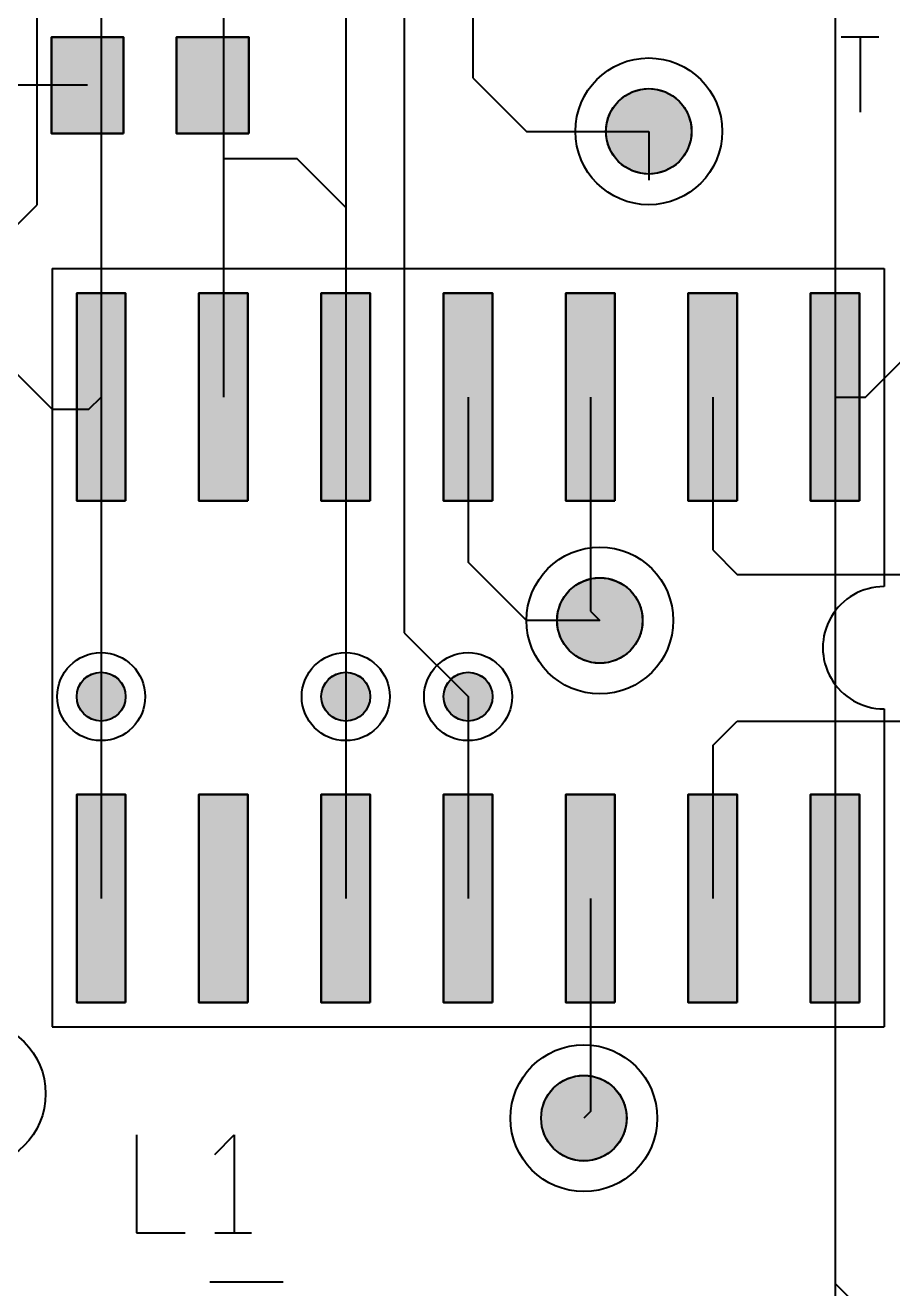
# Model space of a CAD drawing. Header units: millimetres. Extents: x 3 to 131, y 2 to 65.
# Drawn here: x 36.21 to 45.21, y 17.66 to 30.78 of the extents above; entities that cross this region are included whole.
import ezdxf

# ---------------------------------------------------------------- set-up
doc = ezdxf.new("R2010")
doc.units = ezdxf.units.MM
for name, color, linetype in [('bottom_copper', 7, 'Continuous'), ('drill_plated', 7, 'Continuous'), ('top_copper', 7, 'Continuous'), ('top_silk', 7, 'Continuous')]:
    doc.layers.add(name, color=color, linetype=linetype)

msp = doc.modelspace()

# ---------------------------------------------------------------- hatches: boundary and pattern name
at = {"layer": 'bottom_copper', "lineweight": 40}
for points in [[(43.118, 29.596), (43.092, 29.512), (43.051, 29.436), (42.996, 29.368), (42.929, 29.313), (42.852, 29.272), (42.769, 29.247), (42.682, 29.238), (42.595, 29.247), (42.512, 29.272), (42.435, 29.313), (42.367, 29.368), (42.312, 29.436), (42.271, 29.512), (42.246, 29.596), (42.237, 29.683), (42.246, 29.769), (42.271, 29.853), (42.312, 29.93), (42.367, 29.997), (42.435, 30.052), (42.512, 30.093), (42.595, 30.119), (42.682, 30.127), (42.769, 30.119), (42.852, 30.093), (42.929, 30.052), (42.996, 29.997), (43.051, 29.93), (43.092, 29.853), (43.118, 29.769), (43.126, 29.683), (43.118, 29.596)], [(42.61, 24.516), (42.584, 24.432), (42.543, 24.356), (42.488, 24.288), (42.421, 24.233), (42.344, 24.192), (42.261, 24.167), (42.174, 24.158), (42.087, 24.167), (42.004, 24.192), (41.927, 24.233), (41.859, 24.288), (41.804, 24.356), (41.763, 24.432), (41.738, 24.516), (41.729, 24.603), (41.738, 24.689), (41.763, 24.773), (41.804, 24.85), (41.859, 24.917), (41.927, 24.972), (42.004, 25.013), (42.087, 25.039), (42.174, 25.047), (42.261, 25.039), (42.344, 25.013), (42.421, 24.972), (42.488, 24.917), (42.543, 24.85), (42.584, 24.773), (42.61, 24.689), (42.618, 24.603), (42.61, 24.516)], [(37.245, 23.763), (37.23, 23.715), (37.207, 23.671), (37.175, 23.632), (37.137, 23.601), (37.093, 23.577), (37.045, 23.563), (36.996, 23.558), (36.946, 23.563), (36.899, 23.577), (36.855, 23.601), (36.816, 23.632), (36.785, 23.671), (36.761, 23.715), (36.747, 23.763), (36.742, 23.812), (36.747, 23.862), (36.761, 23.909), (36.785, 23.953), (36.816, 23.992), (36.855, 24.023), (36.899, 24.047), (36.946, 24.061), (36.996, 24.066), (37.045, 24.061), (37.093, 24.047), (37.137, 24.023), (37.175, 23.992), (37.207, 23.953), (37.23, 23.909), (37.245, 23.862), (37.25, 23.812), (37.245, 23.763)], [(39.785, 23.763), (39.77, 23.715), (39.747, 23.671), (39.715, 23.632), (39.677, 23.601), (39.633, 23.577), (39.585, 23.563), (39.536, 23.558), (39.486, 23.563), (39.439, 23.577), (39.395, 23.601), (39.356, 23.632), (39.325, 23.671), (39.301, 23.715), (39.287, 23.763), (39.282, 23.812), (39.287, 23.862), (39.301, 23.909), (39.325, 23.953), (39.356, 23.992), (39.395, 24.023), (39.439, 24.047), (39.486, 24.061), (39.536, 24.066), (39.585, 24.061), (39.633, 24.047), (39.677, 24.023), (39.715, 23.992), (39.747, 23.953), (39.77, 23.909), (39.785, 23.862), (39.79, 23.812), (39.785, 23.763)], [(41.055, 23.763), (41.04, 23.715), (41.017, 23.671), (40.985, 23.632), (40.947, 23.601), (40.903, 23.577), (40.855, 23.563), (40.806, 23.558), (40.756, 23.563), (40.709, 23.577), (40.665, 23.601), (40.626, 23.632), (40.595, 23.671), (40.571, 23.715), (40.557, 23.763), (40.552, 23.812), (40.557, 23.862), (40.571, 23.909), (40.595, 23.953), (40.626, 23.992), (40.665, 24.023), (40.709, 24.047), (40.756, 24.061), (40.806, 24.066), (40.855, 24.061), (40.903, 24.047), (40.947, 24.023), (40.985, 23.992), (41.017, 23.953), (41.04, 23.909), (41.055, 23.862), (41.06, 23.812), (41.055, 23.763)], [(42.444, 19.347), (42.419, 19.264), (42.378, 19.187), (42.322, 19.12), (42.255, 19.064), (42.178, 19.023), (42.095, 18.998), (42.008, 18.989), (41.921, 18.998), (41.838, 19.023), (41.761, 19.064), (41.694, 19.12), (41.638, 19.187), (41.597, 19.264), (41.572, 19.347), (41.563, 19.434), (41.572, 19.521), (41.597, 19.604), (41.638, 19.681), (41.694, 19.748), (41.761, 19.804), (41.838, 19.845), (41.921, 19.87), (42.008, 19.878), (42.095, 19.87), (42.178, 19.845), (42.255, 19.804), (42.322, 19.748), (42.378, 19.681), (42.419, 19.604), (42.444, 19.521), (42.453, 19.434), (42.444, 19.347)]]:
    msp.add_hatch(color=7, dxfattribs=at).paths.add_polyline_path(points, flags=0)
at = {"layer": 'drill_plated', "lineweight": 40}
for points in [[(43.118, 29.596), (43.092, 29.512), (43.051, 29.436), (42.996, 29.368), (42.929, 29.313), (42.852, 29.272), (42.769, 29.247), (42.682, 29.238), (42.595, 29.247), (42.512, 29.272), (42.435, 29.313), (42.367, 29.368), (42.312, 29.436), (42.271, 29.512), (42.246, 29.596), (42.237, 29.683), (42.246, 29.769), (42.271, 29.853), (42.312, 29.93), (42.367, 29.997), (42.435, 30.052), (42.512, 30.093), (42.595, 30.119), (42.682, 30.127), (42.769, 30.119), (42.852, 30.093), (42.929, 30.052), (42.996, 29.997), (43.051, 29.93), (43.092, 29.853), (43.118, 29.769), (43.126, 29.683), (43.118, 29.596)], [(42.61, 24.516), (42.584, 24.432), (42.543, 24.356), (42.488, 24.288), (42.421, 24.233), (42.344, 24.192), (42.261, 24.167), (42.174, 24.158), (42.087, 24.167), (42.004, 24.192), (41.927, 24.233), (41.859, 24.288), (41.804, 24.356), (41.763, 24.432), (41.738, 24.516), (41.729, 24.603), (41.738, 24.689), (41.763, 24.773), (41.804, 24.85), (41.859, 24.917), (41.927, 24.972), (42.004, 25.013), (42.087, 25.039), (42.174, 25.047), (42.261, 25.039), (42.344, 25.013), (42.421, 24.972), (42.488, 24.917), (42.543, 24.85), (42.584, 24.773), (42.61, 24.689), (42.618, 24.603), (42.61, 24.516)], [(37.245, 23.763), (37.23, 23.715), (37.207, 23.671), (37.175, 23.632), (37.137, 23.601), (37.093, 23.577), (37.045, 23.563), (36.996, 23.558), (36.946, 23.563), (36.899, 23.577), (36.855, 23.601), (36.816, 23.632), (36.785, 23.671), (36.761, 23.715), (36.747, 23.763), (36.742, 23.812), (36.747, 23.862), (36.761, 23.909), (36.785, 23.953), (36.816, 23.992), (36.855, 24.023), (36.899, 24.047), (36.946, 24.061), (36.996, 24.066), (37.045, 24.061), (37.093, 24.047), (37.137, 24.023), (37.175, 23.992), (37.207, 23.953), (37.23, 23.909), (37.245, 23.862), (37.25, 23.812), (37.245, 23.763)], [(39.785, 23.763), (39.77, 23.715), (39.747, 23.671), (39.715, 23.632), (39.677, 23.601), (39.633, 23.577), (39.585, 23.563), (39.536, 23.558), (39.486, 23.563), (39.439, 23.577), (39.395, 23.601), (39.356, 23.632), (39.325, 23.671), (39.301, 23.715), (39.287, 23.763), (39.282, 23.812), (39.287, 23.862), (39.301, 23.909), (39.325, 23.953), (39.356, 23.992), (39.395, 24.023), (39.439, 24.047), (39.486, 24.061), (39.536, 24.066), (39.585, 24.061), (39.633, 24.047), (39.677, 24.023), (39.715, 23.992), (39.747, 23.953), (39.77, 23.909), (39.785, 23.862), (39.79, 23.812), (39.785, 23.763)], [(41.055, 23.763), (41.04, 23.715), (41.017, 23.671), (40.985, 23.632), (40.947, 23.601), (40.903, 23.577), (40.855, 23.563), (40.806, 23.558), (40.756, 23.563), (40.709, 23.577), (40.665, 23.601), (40.626, 23.632), (40.595, 23.671), (40.571, 23.715), (40.557, 23.763), (40.552, 23.812), (40.557, 23.862), (40.571, 23.909), (40.595, 23.953), (40.626, 23.992), (40.665, 24.023), (40.709, 24.047), (40.756, 24.061), (40.806, 24.066), (40.855, 24.061), (40.903, 24.047), (40.947, 24.023), (40.985, 23.992), (41.017, 23.953), (41.04, 23.909), (41.055, 23.862), (41.06, 23.812), (41.055, 23.763)], [(42.444, 19.347), (42.419, 19.264), (42.378, 19.187), (42.322, 19.12), (42.255, 19.064), (42.178, 19.023), (42.095, 18.998), (42.008, 18.989), (41.921, 18.998), (41.838, 19.023), (41.761, 19.064), (41.694, 19.12), (41.638, 19.187), (41.597, 19.264), (41.572, 19.347), (41.563, 19.434), (41.572, 19.521), (41.597, 19.604), (41.638, 19.681), (41.694, 19.748), (41.761, 19.804), (41.838, 19.845), (41.921, 19.87), (42.008, 19.878), (42.095, 19.87), (42.178, 19.845), (42.255, 19.804), (42.322, 19.748), (42.378, 19.681), (42.419, 19.604), (42.444, 19.521), (42.453, 19.434), (42.444, 19.347)]]:
    msp.add_hatch(color=7, dxfattribs=at).paths.add_polyline_path(points, flags=0)
at = {"layer": 'top_copper', "lineweight": 40}
for points in [[(37.229, 29.662), (36.479, 29.662), (36.479, 30.662), (37.229, 30.662), (37.229, 29.662)], [(38.529, 29.662), (37.779, 29.662), (37.779, 30.662), (38.529, 30.662), (38.529, 29.662)], [(43.118, 29.596), (43.092, 29.512), (43.051, 29.436), (42.996, 29.368), (42.929, 29.313), (42.852, 29.272), (42.769, 29.247), (42.682, 29.238), (42.595, 29.247), (42.512, 29.272), (42.435, 29.313), (42.367, 29.368), (42.312, 29.436), (42.271, 29.512), (42.246, 29.596), (42.237, 29.683), (42.246, 29.769), (42.271, 29.853), (42.312, 29.93), (42.367, 29.997), (42.435, 30.052), (42.512, 30.093), (42.595, 30.119), (42.682, 30.127), (42.769, 30.119), (42.852, 30.093), (42.929, 30.052), (42.996, 29.997), (43.051, 29.93), (43.092, 29.853), (43.118, 29.769), (43.126, 29.683), (43.118, 29.596)], [(37.25, 25.844), (36.742, 25.844), (36.742, 28.003), (37.25, 28.003), (37.25, 25.844)], [(38.52, 25.844), (38.012, 25.844), (38.012, 28.003), (38.52, 28.003), (38.52, 25.844)], [(39.79, 25.844), (39.282, 25.844), (39.282, 28.003), (39.79, 28.003), (39.79, 25.844)], [(41.06, 25.844), (40.552, 25.844), (40.552, 28.003), (41.06, 28.003), (41.06, 25.844)], [(42.33, 25.844), (41.822, 25.844), (41.822, 28.003), (42.33, 28.003), (42.33, 25.844)], [(43.6, 25.844), (43.092, 25.844), (43.092, 28.003), (43.6, 28.003), (43.6, 25.844)], [(44.87, 25.844), (44.362, 25.844), (44.362, 28.003), (44.87, 28.003), (44.87, 25.844)], [(42.61, 24.516), (42.584, 24.432), (42.543, 24.356), (42.488, 24.288), (42.421, 24.233), (42.344, 24.192), (42.261, 24.167), (42.174, 24.158), (42.087, 24.167), (42.004, 24.192), (41.927, 24.233), (41.859, 24.288), (41.804, 24.356), (41.763, 24.432), (41.738, 24.516), (41.729, 24.603), (41.738, 24.689), (41.763, 24.773), (41.804, 24.85), (41.859, 24.917), (41.927, 24.972), (42.004, 25.013), (42.087, 25.039), (42.174, 25.047), (42.261, 25.039), (42.344, 25.013), (42.421, 24.972), (42.488, 24.917), (42.543, 24.85), (42.584, 24.773), (42.61, 24.689), (42.618, 24.603), (42.61, 24.516)], [(37.245, 23.763), (37.23, 23.715), (37.207, 23.671), (37.175, 23.632), (37.137, 23.601), (37.093, 23.577), (37.045, 23.563), (36.996, 23.558), (36.946, 23.563), (36.899, 23.577), (36.855, 23.601), (36.816, 23.632), (36.785, 23.671), (36.761, 23.715), (36.747, 23.763), (36.742, 23.812), (36.747, 23.862), (36.761, 23.909), (36.785, 23.953), (36.816, 23.992), (36.855, 24.023), (36.899, 24.047), (36.946, 24.061), (36.996, 24.066), (37.045, 24.061), (37.093, 24.047), (37.137, 24.023), (37.175, 23.992), (37.207, 23.953), (37.23, 23.909), (37.245, 23.862), (37.25, 23.812), (37.245, 23.763)], [(39.785, 23.763), (39.77, 23.715), (39.747, 23.671), (39.715, 23.632), (39.677, 23.601), (39.633, 23.577), (39.585, 23.563), (39.536, 23.558), (39.486, 23.563), (39.439, 23.577), (39.395, 23.601), (39.356, 23.632), (39.325, 23.671), (39.301, 23.715), (39.287, 23.763), (39.282, 23.812), (39.287, 23.862), (39.301, 23.909), (39.325, 23.953), (39.356, 23.992), (39.395, 24.023), (39.439, 24.047), (39.486, 24.061), (39.536, 24.066), (39.585, 24.061), (39.633, 24.047), (39.677, 24.023), (39.715, 23.992), (39.747, 23.953), (39.77, 23.909), (39.785, 23.862), (39.79, 23.812), (39.785, 23.763)], [(41.055, 23.763), (41.04, 23.715), (41.017, 23.671), (40.985, 23.632), (40.947, 23.601), (40.903, 23.577), (40.855, 23.563), (40.806, 23.558), (40.756, 23.563), (40.709, 23.577), (40.665, 23.601), (40.626, 23.632), (40.595, 23.671), (40.571, 23.715), (40.557, 23.763), (40.552, 23.812), (40.557, 23.862), (40.571, 23.909), (40.595, 23.953), (40.626, 23.992), (40.665, 24.023), (40.709, 24.047), (40.756, 24.061), (40.806, 24.066), (40.855, 24.061), (40.903, 24.047), (40.947, 24.023), (40.985, 23.992), (41.017, 23.953), (41.04, 23.909), (41.055, 23.862), (41.06, 23.812), (41.055, 23.763)], [(37.25, 20.637), (36.742, 20.637), (36.742, 22.796), (37.25, 22.796), (37.25, 20.637)], [(38.52, 20.637), (38.012, 20.637), (38.012, 22.796), (38.52, 22.796), (38.52, 20.637)], [(39.79, 20.637), (39.282, 20.637), (39.282, 22.796), (39.79, 22.796), (39.79, 20.637)], [(41.06, 20.637), (40.552, 20.637), (40.552, 22.796), (41.06, 22.796), (41.06, 20.637)], [(42.33, 20.637), (41.822, 20.637), (41.822, 22.796), (42.33, 22.796), (42.33, 20.637)], [(43.6, 20.637), (43.092, 20.637), (43.092, 22.796), (43.6, 22.796), (43.6, 20.637)], [(44.87, 20.637), (44.362, 20.637), (44.362, 22.796), (44.87, 22.796), (44.87, 20.637)], [(42.444, 19.347), (42.419, 19.264), (42.378, 19.187), (42.322, 19.12), (42.255, 19.064), (42.178, 19.023), (42.095, 18.998), (42.008, 18.989), (41.921, 18.998), (41.838, 19.023), (41.761, 19.064), (41.694, 19.12), (41.638, 19.187), (41.597, 19.264), (41.572, 19.347), (41.563, 19.434), (41.572, 19.521), (41.597, 19.604), (41.638, 19.681), (41.694, 19.748), (41.761, 19.804), (41.838, 19.845), (41.921, 19.87), (42.008, 19.878), (42.095, 19.87), (42.178, 19.845), (42.255, 19.804), (42.322, 19.748), (42.378, 19.681), (42.419, 19.604), (42.444, 19.521), (42.453, 19.434), (42.444, 19.347)]]:
    msp.add_hatch(color=7, dxfattribs=at).paths.add_polyline_path(points, flags=0)

# ---------------------------------------------------------------- linework, layer by layer
at = {"layer": 'bottom_copper', "color": 7, "lineweight": 40}
for p, q in [((36.996, 39.814), (36.996, 23.812)), ((39.536, 39.814), (39.536, 23.812)), ((40.142, 39.335), (40.142, 24.476)), ((36.332, 28.921), (36.332, 39.208)), ((44.616, 31.178), (44.616, 17.716)), ((39.536, 29.146), (39.536, 27.114)), ((35.732, 28.32), (36.332, 28.921)), ((40.142, 24.476), (40.806, 23.812)), ((44.616, 17.716), (46.14, 16.192))]:
    msp.add_line(p, q, dxfattribs=at)
for points in [[(43.118, 29.596), (43.092, 29.512), (43.051, 29.436), (42.996, 29.368), (42.929, 29.313), (42.852, 29.272), (42.769, 29.247), (42.682, 29.238), (42.595, 29.247), (42.512, 29.272), (42.435, 29.313), (42.367, 29.368), (42.312, 29.436), (42.271, 29.512), (42.246, 29.596), (42.237, 29.683), (42.246, 29.769), (42.271, 29.853), (42.312, 29.93), (42.367, 29.997), (42.435, 30.052), (42.512, 30.093), (42.595, 30.119), (42.682, 30.127), (42.769, 30.119), (42.852, 30.093), (42.929, 30.052), (42.996, 29.997), (43.051, 29.93), (43.092, 29.853), (43.118, 29.769), (43.126, 29.683), (43.118, 29.596)], [(42.61, 24.516), (42.584, 24.432), (42.543, 24.356), (42.488, 24.288), (42.421, 24.233), (42.344, 24.192), (42.261, 24.167), (42.174, 24.158), (42.087, 24.167), (42.004, 24.192), (41.927, 24.233), (41.859, 24.288), (41.804, 24.356), (41.763, 24.432), (41.738, 24.516), (41.729, 24.603), (41.738, 24.689), (41.763, 24.773), (41.804, 24.85), (41.859, 24.917), (41.927, 24.972), (42.004, 25.013), (42.087, 25.039), (42.174, 25.047), (42.261, 25.039), (42.344, 25.013), (42.421, 24.972), (42.488, 24.917), (42.543, 24.85), (42.584, 24.773), (42.61, 24.689), (42.618, 24.603), (42.61, 24.516)], [(37.245, 23.763), (37.23, 23.715), (37.207, 23.671), (37.175, 23.632), (37.137, 23.601), (37.093, 23.577), (37.045, 23.563), (36.996, 23.558), (36.946, 23.563), (36.899, 23.577), (36.855, 23.601), (36.816, 23.632), (36.785, 23.671), (36.761, 23.715), (36.747, 23.763), (36.742, 23.812), (36.747, 23.862), (36.761, 23.909), (36.785, 23.953), (36.816, 23.992), (36.855, 24.023), (36.899, 24.047), (36.946, 24.061), (36.996, 24.066), (37.045, 24.061), (37.093, 24.047), (37.137, 24.023), (37.175, 23.992), (37.207, 23.953), (37.23, 23.909), (37.245, 23.862), (37.25, 23.812), (37.245, 23.763)], [(39.785, 23.763), (39.77, 23.715), (39.747, 23.671), (39.715, 23.632), (39.677, 23.601), (39.633, 23.577), (39.585, 23.563), (39.536, 23.558), (39.486, 23.563), (39.439, 23.577), (39.395, 23.601), (39.356, 23.632), (39.325, 23.671), (39.301, 23.715), (39.287, 23.763), (39.282, 23.812), (39.287, 23.862), (39.301, 23.909), (39.325, 23.953), (39.356, 23.992), (39.395, 24.023), (39.439, 24.047), (39.486, 24.061), (39.536, 24.066), (39.585, 24.061), (39.633, 24.047), (39.677, 24.023), (39.715, 23.992), (39.747, 23.953), (39.77, 23.909), (39.785, 23.862), (39.79, 23.812), (39.785, 23.763)], [(41.055, 23.763), (41.04, 23.715), (41.017, 23.671), (40.985, 23.632), (40.947, 23.601), (40.903, 23.577), (40.855, 23.563), (40.806, 23.558), (40.756, 23.563), (40.709, 23.577), (40.665, 23.601), (40.626, 23.632), (40.595, 23.671), (40.571, 23.715), (40.557, 23.763), (40.552, 23.812), (40.557, 23.862), (40.571, 23.909), (40.595, 23.953), (40.626, 23.992), (40.665, 24.023), (40.709, 24.047), (40.756, 24.061), (40.806, 24.066), (40.855, 24.061), (40.903, 24.047), (40.947, 24.023), (40.985, 23.992), (41.017, 23.953), (41.04, 23.909), (41.055, 23.862), (41.06, 23.812), (41.055, 23.763)], [(42.444, 19.347), (42.419, 19.264), (42.378, 19.187), (42.322, 19.12), (42.255, 19.064), (42.178, 19.023), (42.095, 18.998), (42.008, 18.989), (41.921, 18.998), (41.838, 19.023), (41.761, 19.064), (41.694, 19.12), (41.638, 19.187), (41.597, 19.264), (41.572, 19.347), (41.563, 19.434), (41.572, 19.521), (41.597, 19.604), (41.638, 19.681), (41.694, 19.748), (41.761, 19.804), (41.838, 19.845), (41.921, 19.87), (42.008, 19.878), (42.095, 19.87), (42.178, 19.845), (42.255, 19.804), (42.322, 19.748), (42.378, 19.681), (42.419, 19.604), (42.444, 19.521), (42.453, 19.434), (42.444, 19.347)]]:
    msp.add_lwpolyline(points, close=True, dxfattribs=at)
for centre, major_axis in [((42.682, 29.683), (0.762, 0)), ((42.682, 29.683), (0.444, 0)), ((42.174, 24.603), (0.762, 0)), ((42.174, 24.603), (0.444, 0)), ((36.996, 23.812), (0.457, 0)), ((39.536, 23.812), (0.457, 0)), ((40.806, 23.812), (0.457, 0)), ((36.996, 23.812), (0.254, 0)), ((39.536, 23.812), (0.254, 0)), ((40.806, 23.812), (0.254, 0)), ((35.658, 19.688), (0.762, 0)), ((42.008, 19.434), (0.762, 0)), ((42.008, 19.434), (0.444, 0))]:
    msp.add_ellipse(centre, major_axis=major_axis, ratio=1, dxfattribs=at)
at = {"layer": 'drill_plated', "color": 7, "lineweight": 40}
for points in [[(43.118, 29.596), (43.092, 29.512), (43.051, 29.436), (42.996, 29.368), (42.929, 29.313), (42.852, 29.272), (42.769, 29.247), (42.682, 29.238), (42.595, 29.247), (42.512, 29.272), (42.435, 29.313), (42.367, 29.368), (42.312, 29.436), (42.271, 29.512), (42.246, 29.596), (42.237, 29.683), (42.246, 29.769), (42.271, 29.853), (42.312, 29.93), (42.367, 29.997), (42.435, 30.052), (42.512, 30.093), (42.595, 30.119), (42.682, 30.127), (42.769, 30.119), (42.852, 30.093), (42.929, 30.052), (42.996, 29.997), (43.051, 29.93), (43.092, 29.853), (43.118, 29.769), (43.126, 29.683), (43.118, 29.596)], [(42.61, 24.516), (42.584, 24.432), (42.543, 24.356), (42.488, 24.288), (42.421, 24.233), (42.344, 24.192), (42.261, 24.167), (42.174, 24.158), (42.087, 24.167), (42.004, 24.192), (41.927, 24.233), (41.859, 24.288), (41.804, 24.356), (41.763, 24.432), (41.738, 24.516), (41.729, 24.603), (41.738, 24.689), (41.763, 24.773), (41.804, 24.85), (41.859, 24.917), (41.927, 24.972), (42.004, 25.013), (42.087, 25.039), (42.174, 25.047), (42.261, 25.039), (42.344, 25.013), (42.421, 24.972), (42.488, 24.917), (42.543, 24.85), (42.584, 24.773), (42.61, 24.689), (42.618, 24.603), (42.61, 24.516)], [(37.245, 23.763), (37.23, 23.715), (37.207, 23.671), (37.175, 23.632), (37.137, 23.601), (37.093, 23.577), (37.045, 23.563), (36.996, 23.558), (36.946, 23.563), (36.899, 23.577), (36.855, 23.601), (36.816, 23.632), (36.785, 23.671), (36.761, 23.715), (36.747, 23.763), (36.742, 23.812), (36.747, 23.862), (36.761, 23.909), (36.785, 23.953), (36.816, 23.992), (36.855, 24.023), (36.899, 24.047), (36.946, 24.061), (36.996, 24.066), (37.045, 24.061), (37.093, 24.047), (37.137, 24.023), (37.175, 23.992), (37.207, 23.953), (37.23, 23.909), (37.245, 23.862), (37.25, 23.812), (37.245, 23.763)], [(39.785, 23.763), (39.77, 23.715), (39.747, 23.671), (39.715, 23.632), (39.677, 23.601), (39.633, 23.577), (39.585, 23.563), (39.536, 23.558), (39.486, 23.563), (39.439, 23.577), (39.395, 23.601), (39.356, 23.632), (39.325, 23.671), (39.301, 23.715), (39.287, 23.763), (39.282, 23.812), (39.287, 23.862), (39.301, 23.909), (39.325, 23.953), (39.356, 23.992), (39.395, 24.023), (39.439, 24.047), (39.486, 24.061), (39.536, 24.066), (39.585, 24.061), (39.633, 24.047), (39.677, 24.023), (39.715, 23.992), (39.747, 23.953), (39.77, 23.909), (39.785, 23.862), (39.79, 23.812), (39.785, 23.763)], [(41.055, 23.763), (41.04, 23.715), (41.017, 23.671), (40.985, 23.632), (40.947, 23.601), (40.903, 23.577), (40.855, 23.563), (40.806, 23.558), (40.756, 23.563), (40.709, 23.577), (40.665, 23.601), (40.626, 23.632), (40.595, 23.671), (40.571, 23.715), (40.557, 23.763), (40.552, 23.812), (40.557, 23.862), (40.571, 23.909), (40.595, 23.953), (40.626, 23.992), (40.665, 24.023), (40.709, 24.047), (40.756, 24.061), (40.806, 24.066), (40.855, 24.061), (40.903, 24.047), (40.947, 24.023), (40.985, 23.992), (41.017, 23.953), (41.04, 23.909), (41.055, 23.862), (41.06, 23.812), (41.055, 23.763)], [(42.444, 19.347), (42.419, 19.264), (42.378, 19.187), (42.322, 19.12), (42.255, 19.064), (42.178, 19.023), (42.095, 18.998), (42.008, 18.989), (41.921, 18.998), (41.838, 19.023), (41.761, 19.064), (41.694, 19.12), (41.638, 19.187), (41.597, 19.264), (41.572, 19.347), (41.563, 19.434), (41.572, 19.521), (41.597, 19.604), (41.638, 19.681), (41.694, 19.748), (41.761, 19.804), (41.838, 19.845), (41.921, 19.87), (42.008, 19.878), (42.095, 19.87), (42.178, 19.845), (42.255, 19.804), (42.322, 19.748), (42.378, 19.681), (42.419, 19.604), (42.444, 19.521), (42.453, 19.434), (42.444, 19.347)]]:
    msp.add_lwpolyline(points, close=True, dxfattribs=at)
for centre, major_axis in [((42.682, 29.683), (0.444, 0)), ((42.174, 24.603), (0.444, 0)), ((36.996, 23.812), (0.254, 0)), ((39.536, 23.812), (0.254, 0)), ((40.806, 23.812), (0.254, 0)), ((42.008, 19.434), (0.444, 0))]:
    msp.add_ellipse(centre, major_axis=major_axis, ratio=1, dxfattribs=at)
at = {"layer": 'top_copper', "color": 7, "lineweight": 40}
for p, q in [((40.854, 32.194), (40.854, 30.24)), ((38.266, 31.686), (38.266, 26.924)), ((37.229, 30.662), (36.479, 30.662)), ((36.479, 30.662), (36.479, 29.662)), ((37.229, 29.662), (37.229, 30.662)), ((38.529, 30.662), (37.779, 30.662)), ((37.779, 30.662), (37.779, 29.662)), ((38.529, 29.662), (38.529, 30.662)), ((40.854, 30.24), (41.412, 29.683)), ((36.854, 30.162), (36.106, 30.162)), ((36.479, 29.662), (37.229, 29.662)), ((37.779, 29.662), (38.529, 29.662)), ((41.412, 29.683), (42.682, 29.683)), ((42.682, 29.683), (42.682, 29.175)), ((38.266, 29.4), (39.028, 29.4)), ((39.536, 28.892), (39.028, 29.4)), ((39.536, 28.892), (39.536, 26.924)), ((44.933, 26.924), (46.648, 28.638)), ((37.25, 28.003), (36.742, 28.003)), ((36.742, 28.003), (36.742, 25.844)), ((37.25, 25.844), (37.25, 28.003)), ((38.52, 28.003), (38.012, 28.003)), ((38.012, 28.003), (38.012, 25.844)), ((38.52, 25.844), (38.52, 28.003)), ((39.79, 28.003), (39.282, 28.003)), ((39.282, 28.003), (39.282, 25.844)), ((39.79, 25.844), (39.79, 28.003)), ((41.06, 28.003), (40.552, 28.003)), ((40.552, 28.003), (40.552, 25.844)), ((41.06, 25.844), (41.06, 28.003)), ((42.33, 28.003), (41.822, 28.003)), ((41.822, 28.003), (41.822, 25.844)), ((42.33, 25.844), (42.33, 28.003)), ((43.6, 28.003), (43.092, 28.003)), ((43.092, 28.003), (43.092, 25.844)), ((43.6, 25.844), (43.6, 28.003)), ((44.87, 28.003), (44.362, 28.003)), ((44.362, 28.003), (44.362, 25.844)), ((44.87, 25.844), (44.87, 28.003)), ((35.726, 27.558), (36.488, 26.797)), ((36.869, 26.797), (36.996, 26.924)), ((40.806, 26.924), (40.806, 25.209)), ((42.076, 26.924), (42.076, 24.701)), ((43.346, 26.924), (43.346, 25.336)), ((44.616, 26.924), (44.933, 26.924)), ((36.488, 26.797), (36.869, 26.797)), ((36.742, 25.844), (37.25, 25.844)), ((38.012, 25.844), (38.52, 25.844)), ((39.282, 25.844), (39.79, 25.844)), ((40.552, 25.844), (41.06, 25.844)), ((41.822, 25.844), (42.33, 25.844)), ((43.092, 25.844), (43.6, 25.844)), ((44.362, 25.844), (44.87, 25.844)), ((43.346, 25.336), (43.6, 25.082)), ((41.412, 24.603), (40.806, 25.209)), ((43.6, 25.082), (47.159, 25.082)), ((42.076, 24.701), (42.174, 24.603)), ((42.174, 24.603), (41.412, 24.603)), ((36.996, 23.812), (36.996, 21.716)), ((39.536, 23.812), (39.536, 21.716)), ((40.806, 23.812), (40.806, 21.716)), ((43.346, 23.304), (43.6, 23.558)), ((43.6, 23.558), (47.6, 23.558)), ((43.346, 23.304), (43.346, 21.716)), ((37.25, 22.796), (36.742, 22.796)), ((36.742, 22.796), (36.742, 20.637)), ((37.25, 20.637), (37.25, 22.796)), ((38.52, 22.796), (38.012, 22.796)), ((38.012, 22.796), (38.012, 20.637)), ((38.52, 20.637), (38.52, 22.796)), ((39.79, 22.796), (39.282, 22.796)), ((39.282, 22.796), (39.282, 20.637)), ((39.79, 20.637), (39.79, 22.796)), ((41.06, 22.796), (40.552, 22.796)), ((40.552, 22.796), (40.552, 20.637)), ((41.06, 20.637), (41.06, 22.796)), ((42.33, 22.796), (41.822, 22.796)), ((41.822, 22.796), (41.822, 20.637)), ((42.33, 20.637), (42.33, 22.796)), ((43.6, 22.796), (43.092, 22.796)), ((43.092, 22.796), (43.092, 20.637)), ((43.6, 20.637), (43.6, 22.796)), ((44.87, 22.796), (44.362, 22.796)), ((44.362, 22.796), (44.362, 20.637)), ((44.87, 20.637), (44.87, 22.796)), ((42.076, 21.716), (42.076, 19.502)), ((44.616, 21.716), (44.616, 16.446)), ((36.742, 20.637), (37.25, 20.637)), ((38.012, 20.637), (38.52, 20.637)), ((39.282, 20.637), (39.79, 20.637)), ((40.552, 20.637), (41.06, 20.637)), ((41.822, 20.637), (42.33, 20.637)), ((43.092, 20.637), (43.6, 20.637)), ((44.362, 20.637), (44.87, 20.637)), ((42.076, 19.502), (42.008, 19.434))]:
    msp.add_line(p, q, dxfattribs=at)
for points in [[(37.229, 29.662), (36.479, 29.662), (36.479, 30.662), (37.229, 30.662), (37.229, 29.662)], [(38.529, 29.662), (37.779, 29.662), (37.779, 30.662), (38.529, 30.662), (38.529, 29.662)], [(43.118, 29.596), (43.092, 29.512), (43.051, 29.436), (42.996, 29.368), (42.929, 29.313), (42.852, 29.272), (42.769, 29.247), (42.682, 29.238), (42.595, 29.247), (42.512, 29.272), (42.435, 29.313), (42.367, 29.368), (42.312, 29.436), (42.271, 29.512), (42.246, 29.596), (42.237, 29.683), (42.246, 29.769), (42.271, 29.853), (42.312, 29.93), (42.367, 29.997), (42.435, 30.052), (42.512, 30.093), (42.595, 30.119), (42.682, 30.127), (42.769, 30.119), (42.852, 30.093), (42.929, 30.052), (42.996, 29.997), (43.051, 29.93), (43.092, 29.853), (43.118, 29.769), (43.126, 29.683), (43.118, 29.596)], [(37.25, 25.844), (36.742, 25.844), (36.742, 28.003), (37.25, 28.003), (37.25, 25.844)], [(38.52, 25.844), (38.012, 25.844), (38.012, 28.003), (38.52, 28.003), (38.52, 25.844)], [(39.79, 25.844), (39.282, 25.844), (39.282, 28.003), (39.79, 28.003), (39.79, 25.844)], [(41.06, 25.844), (40.552, 25.844), (40.552, 28.003), (41.06, 28.003), (41.06, 25.844)], [(42.33, 25.844), (41.822, 25.844), (41.822, 28.003), (42.33, 28.003), (42.33, 25.844)], [(43.6, 25.844), (43.092, 25.844), (43.092, 28.003), (43.6, 28.003), (43.6, 25.844)], [(44.87, 25.844), (44.362, 25.844), (44.362, 28.003), (44.87, 28.003), (44.87, 25.844)], [(42.61, 24.516), (42.584, 24.432), (42.543, 24.356), (42.488, 24.288), (42.421, 24.233), (42.344, 24.192), (42.261, 24.167), (42.174, 24.158), (42.087, 24.167), (42.004, 24.192), (41.927, 24.233), (41.859, 24.288), (41.804, 24.356), (41.763, 24.432), (41.738, 24.516), (41.729, 24.603), (41.738, 24.689), (41.763, 24.773), (41.804, 24.85), (41.859, 24.917), (41.927, 24.972), (42.004, 25.013), (42.087, 25.039), (42.174, 25.047), (42.261, 25.039), (42.344, 25.013), (42.421, 24.972), (42.488, 24.917), (42.543, 24.85), (42.584, 24.773), (42.61, 24.689), (42.618, 24.603), (42.61, 24.516)], [(37.245, 23.763), (37.23, 23.715), (37.207, 23.671), (37.175, 23.632), (37.137, 23.601), (37.093, 23.577), (37.045, 23.563), (36.996, 23.558), (36.946, 23.563), (36.899, 23.577), (36.855, 23.601), (36.816, 23.632), (36.785, 23.671), (36.761, 23.715), (36.747, 23.763), (36.742, 23.812), (36.747, 23.862), (36.761, 23.909), (36.785, 23.953), (36.816, 23.992), (36.855, 24.023), (36.899, 24.047), (36.946, 24.061), (36.996, 24.066), (37.045, 24.061), (37.093, 24.047), (37.137, 24.023), (37.175, 23.992), (37.207, 23.953), (37.23, 23.909), (37.245, 23.862), (37.25, 23.812), (37.245, 23.763)], [(39.785, 23.763), (39.77, 23.715), (39.747, 23.671), (39.715, 23.632), (39.677, 23.601), (39.633, 23.577), (39.585, 23.563), (39.536, 23.558), (39.486, 23.563), (39.439, 23.577), (39.395, 23.601), (39.356, 23.632), (39.325, 23.671), (39.301, 23.715), (39.287, 23.763), (39.282, 23.812), (39.287, 23.862), (39.301, 23.909), (39.325, 23.953), (39.356, 23.992), (39.395, 24.023), (39.439, 24.047), (39.486, 24.061), (39.536, 24.066), (39.585, 24.061), (39.633, 24.047), (39.677, 24.023), (39.715, 23.992), (39.747, 23.953), (39.77, 23.909), (39.785, 23.862), (39.79, 23.812), (39.785, 23.763)], [(41.055, 23.763), (41.04, 23.715), (41.017, 23.671), (40.985, 23.632), (40.947, 23.601), (40.903, 23.577), (40.855, 23.563), (40.806, 23.558), (40.756, 23.563), (40.709, 23.577), (40.665, 23.601), (40.626, 23.632), (40.595, 23.671), (40.571, 23.715), (40.557, 23.763), (40.552, 23.812), (40.557, 23.862), (40.571, 23.909), (40.595, 23.953), (40.626, 23.992), (40.665, 24.023), (40.709, 24.047), (40.756, 24.061), (40.806, 24.066), (40.855, 24.061), (40.903, 24.047), (40.947, 24.023), (40.985, 23.992), (41.017, 23.953), (41.04, 23.909), (41.055, 23.862), (41.06, 23.812), (41.055, 23.763)], [(37.25, 20.637), (36.742, 20.637), (36.742, 22.796), (37.25, 22.796), (37.25, 20.637)], [(38.52, 20.637), (38.012, 20.637), (38.012, 22.796), (38.52, 22.796), (38.52, 20.637)], [(39.79, 20.637), (39.282, 20.637), (39.282, 22.796), (39.79, 22.796), (39.79, 20.637)], [(41.06, 20.637), (40.552, 20.637), (40.552, 22.796), (41.06, 22.796), (41.06, 20.637)], [(42.33, 20.637), (41.822, 20.637), (41.822, 22.796), (42.33, 22.796), (42.33, 20.637)], [(43.6, 20.637), (43.092, 20.637), (43.092, 22.796), (43.6, 22.796), (43.6, 20.637)], [(44.87, 20.637), (44.362, 20.637), (44.362, 22.796), (44.87, 22.796), (44.87, 20.637)], [(42.444, 19.347), (42.419, 19.264), (42.378, 19.187), (42.322, 19.12), (42.255, 19.064), (42.178, 19.023), (42.095, 18.998), (42.008, 18.989), (41.921, 18.998), (41.838, 19.023), (41.761, 19.064), (41.694, 19.12), (41.638, 19.187), (41.597, 19.264), (41.572, 19.347), (41.563, 19.434), (41.572, 19.521), (41.597, 19.604), (41.638, 19.681), (41.694, 19.748), (41.761, 19.804), (41.838, 19.845), (41.921, 19.87), (42.008, 19.878), (42.095, 19.87), (42.178, 19.845), (42.255, 19.804), (42.322, 19.748), (42.378, 19.681), (42.419, 19.604), (42.444, 19.521), (42.453, 19.434), (42.444, 19.347)]]:
    msp.add_lwpolyline(points, close=True, dxfattribs=at)
for centre, major_axis in [((42.682, 29.683), (0.762, 0)), ((42.682, 29.683), (0.444, 0)), ((42.174, 24.603), (0.762, 0)), ((42.174, 24.603), (0.444, 0)), ((36.996, 23.812), (0.457, 0)), ((39.536, 23.812), (0.457, 0)), ((40.806, 23.812), (0.457, 0)), ((36.996, 23.812), (0.254, 0)), ((39.536, 23.812), (0.254, 0)), ((40.806, 23.812), (0.254, 0)), ((35.658, 19.688), (0.762, 0)), ((42.008, 19.434), (0.762, 0)), ((42.008, 19.434), (0.444, 0))]:
    msp.add_ellipse(centre, major_axis=major_axis, ratio=1, dxfattribs=at)
at = {"layer": 'top_silk', "color": 7, "lineweight": 40}
for p, q in [((44.679, 30.665), (45.071, 30.665)), ((44.875, 30.665), (44.875, 29.883)), ((36.488, 28.257), (36.488, 20.383)), ((36.488, 28.257), (45.124, 28.257)), ((45.124, 28.257), (45.124, 24.955)), ((45.124, 23.685), (45.124, 20.383)), ((36.488, 20.383), (45.124, 20.383)), ((37.362, 19.261), (37.362, 18.244)), ((38.175, 19.057), (38.378, 19.261)), ((38.378, 19.261), (38.378, 18.244)), ((37.362, 18.244), (37.87, 18.244)), ((38.175, 18.244), (38.556, 18.244)), ((38.124, 17.736), (38.886, 17.736))]:
    msp.add_line(p, q, dxfattribs=at)
msp.add_ellipse((45.124, 24.32), major_axis=(0.635, 0), ratio=1, start_param=1.570796, end_param=4.712389, dxfattribs=at)

doc.saveas('drawing.dxf')
